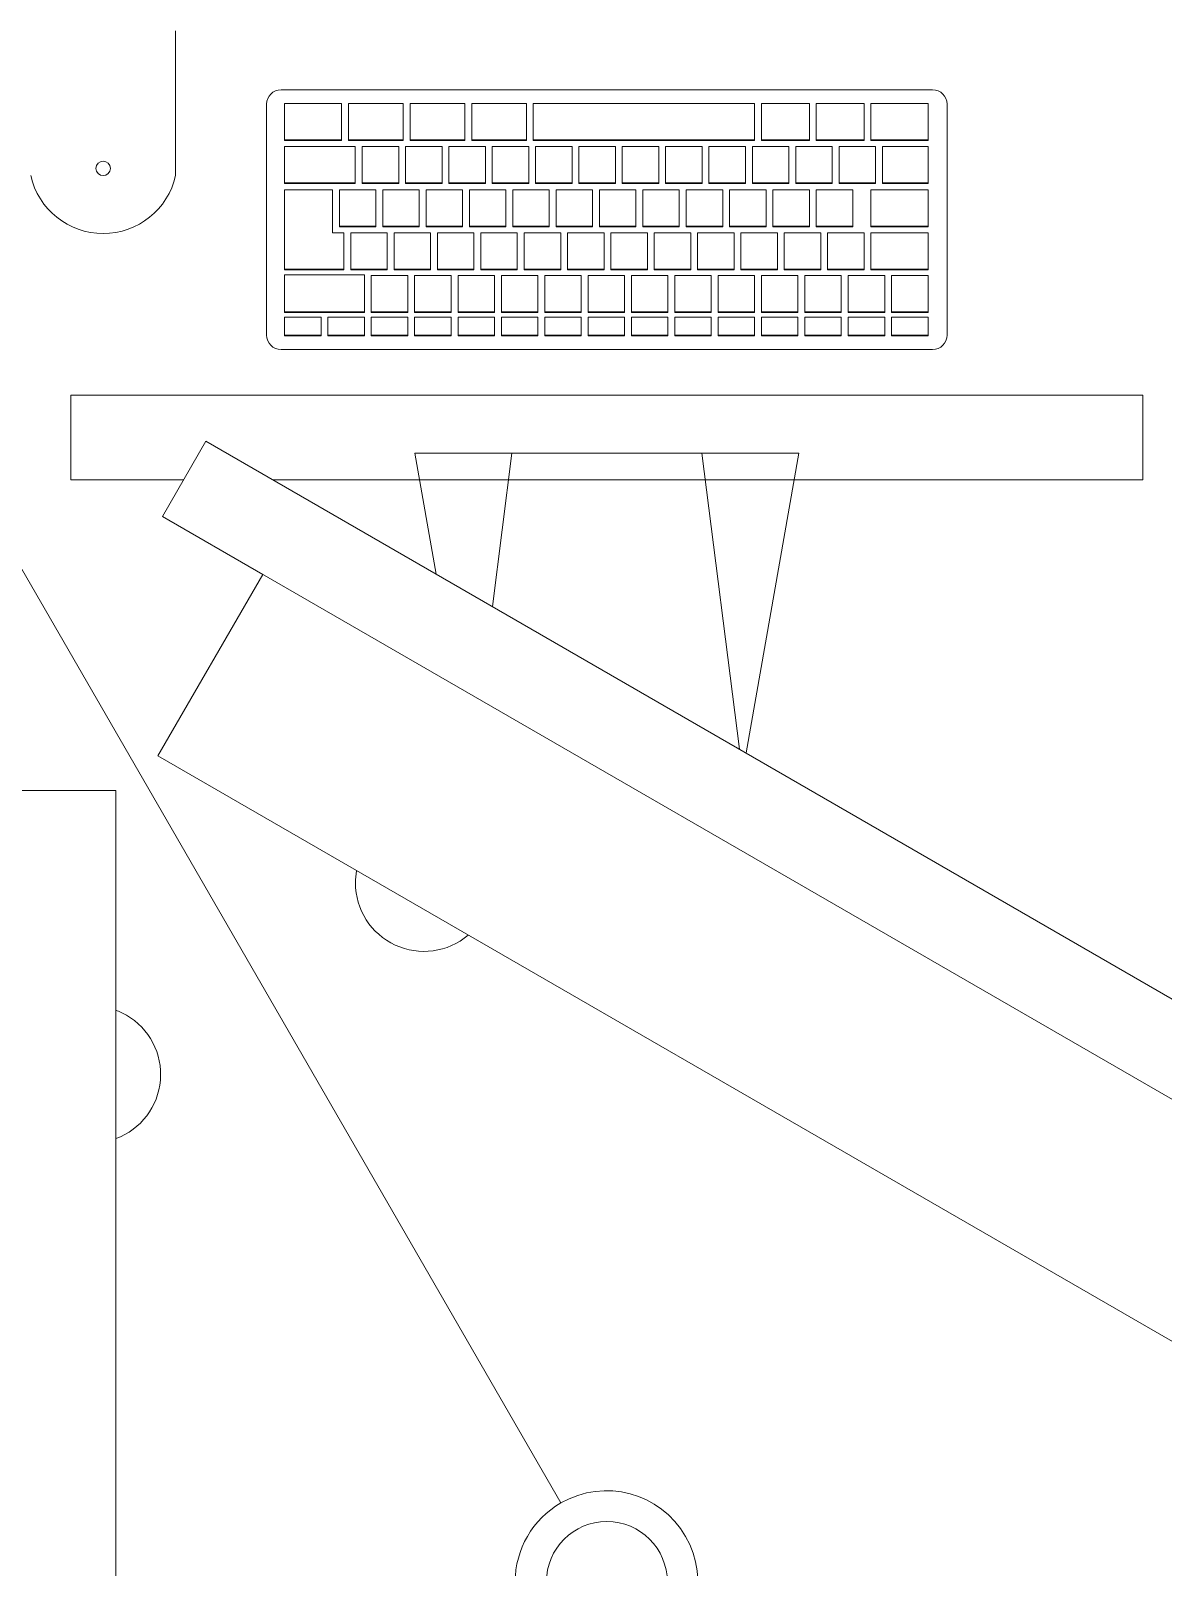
# Model space of a CAD drawing. Header units: millimetres. Extents: x 155920 to 295199, y -4084 to 97293.
# Drawn here: x 181956 to 182452, y 20728 to 21402 of the extents above; entities that cross this region are included whole.
import ezdxf

# ---------------------------------------------------------------- set-up
doc = ezdxf.new("R2010")
doc.units = ezdxf.units.MM
doc.header["$MEASUREMENT"] = 0
for name, color, linetype, lineweight in [('A-GENM', 8, 'CONTINUOUS', 9), ('E-ELEC-EQPM', 8, 'CONTINUOUS', 9), ('I-FURN', 8, 'CONTINUOUS', 9)]:
    doc.layers.add(name, color=color, linetype=linetype, lineweight=lineweight)

msp = doc.modelspace()

# ---------------------------------------------------------------- linework, layer by layer
at = {"layer": 'A-GENM'}
for p, q in [((182019.25, 21338.02), (182019.25, 21401.52)), ((182351.01, 21375.64), (182065.47, 21375.64)), ((182059.12, 21369.29), (182059.12, 21268.12)), ((182092.01, 21369.65), (182067.01, 21369.65)), ((182067.01, 21369.65), (182067.01, 21353.71)), ((182092.01, 21353.71), (182092.01, 21369.65)), ((182119.01, 21369.65), (182095.01, 21369.65)), ((182095.01, 21369.65), (182095.01, 21353.71)), ((182119.01, 21353.71), (182119.01, 21369.65)), ((182146.01, 21369.65), (182122.01, 21369.65)), ((182122.01, 21369.65), (182122.01, 21353.71)), ((182146.01, 21353.71), (182146.01, 21369.65)), ((182173.01, 21369.65), (182149.01, 21369.65)), ((182149.01, 21369.65), (182149.01, 21353.71)), ((182173.01, 21353.71), (182173.01, 21369.65)), ((182176.01, 21369.65), (182176.01, 21353.71)), ((182273.01, 21369.65), (182176.01, 21369.65)), ((182273.01, 21353.71), (182273.01, 21369.65)), ((182276.01, 21369.65), (182276.01, 21353.71)), ((182297.01, 21369.65), (182276.01, 21369.65)), ((182297.01, 21353.71), (182297.01, 21369.65)), ((182300.01, 21369.65), (182300.01, 21353.71)), ((182321.01, 21369.65), (182300.01, 21369.65)), ((182321.01, 21353.71), (182321.01, 21369.65)), ((182324.01, 21369.65), (182324.01, 21353.71)), ((182349.01, 21369.65), (182324.01, 21369.65)), ((182349.01, 21353.71), (182349.01, 21369.65)), ((182357.36, 21268.12), (182357.36, 21369.29)), ((182067.01, 21353.71), (182092.01, 21353.71)), ((182067.01, 21353.43), (182067.01, 21353.71)), ((182092.01, 21353.43), (182067.01, 21353.43)), ((182092.01, 21353.43), (182092.01, 21353.71)), ((182095.01, 21353.71), (182119.01, 21353.71)), ((182095.01, 21353.43), (182095.01, 21353.71)), ((182119.01, 21353.43), (182095.01, 21353.43)), ((182119.01, 21353.43), (182119.01, 21353.71)), ((182122.01, 21353.71), (182146.01, 21353.71)), ((182122.01, 21353.43), (182122.01, 21353.71)), ((182146.01, 21353.43), (182122.01, 21353.43)), ((182146.01, 21353.43), (182146.01, 21353.71)), ((182149.01, 21353.71), (182173.01, 21353.71)), ((182149.01, 21353.43), (182149.01, 21353.71)), ((182173.01, 21353.43), (182149.01, 21353.43)), ((182173.01, 21353.43), (182173.01, 21353.71)), ((182176.01, 21353.71), (182273.01, 21353.71)), ((182176.01, 21353.43), (182176.01, 21353.71)), ((182273.01, 21353.43), (182176.01, 21353.43)), ((182273.01, 21353.43), (182273.01, 21353.71)), ((182276.01, 21353.71), (182297.01, 21353.71)), ((182276.01, 21353.43), (182276.01, 21353.71)), ((182297.01, 21353.43), (182276.01, 21353.43)), ((182297.01, 21353.43), (182297.01, 21353.71)), ((182300.01, 21353.71), (182321.01, 21353.71)), ((182300.01, 21353.43), (182300.01, 21353.71)), ((182321.01, 21353.43), (182300.01, 21353.43)), ((182321.01, 21353.43), (182321.01, 21353.71)), ((182324.01, 21353.71), (182349.01, 21353.71)), ((182324.01, 21353.43), (182324.01, 21353.71)), ((182349.01, 21353.43), (182324.01, 21353.43)), ((182349.01, 21353.43), (182349.01, 21353.71)), ((182067.01, 21350.74), (182067.01, 21334.78)), ((182098.01, 21350.74), (182067.01, 21350.74)), ((182098.01, 21334.78), (182098.01, 21350.74)), ((182101.01, 21350.74), (182101.01, 21334.78)), ((182117.01, 21350.74), (182101.01, 21350.74)), ((182117.01, 21334.78), (182117.01, 21350.74)), ((182120.01, 21350.74), (182120.01, 21334.78)), ((182136.01, 21350.74), (182120.01, 21350.74)), ((182136.01, 21334.78), (182136.01, 21350.74)), ((182139.01, 21350.74), (182139.01, 21334.78)), ((182155.01, 21350.74), (182139.01, 21350.74)), ((182155.01, 21334.78), (182155.01, 21350.74)), ((182158.01, 21350.74), (182158.01, 21334.78)), ((182174.01, 21350.74), (182158.01, 21350.74)), ((182174.01, 21334.78), (182174.01, 21350.74)), ((182177.01, 21350.74), (182177.01, 21334.78)), ((182193.01, 21350.74), (182177.01, 21350.74)), ((182193.01, 21334.78), (182193.01, 21350.74)), ((182196.01, 21350.74), (182196.01, 21334.78)), ((182212.01, 21350.74), (182196.01, 21350.74)), ((182212.01, 21334.78), (182212.01, 21350.74)), ((182215.01, 21350.74), (182215.01, 21334.78)), ((182231.01, 21350.74), (182215.01, 21350.74)), ((182231.01, 21334.78), (182231.01, 21350.74)), ((182234.01, 21350.74), (182234.01, 21334.78)), ((182250.01, 21350.74), (182234.01, 21350.74)), ((182250.01, 21334.78), (182250.01, 21350.74)), ((182253.01, 21350.74), (182253.01, 21334.78)), ((182269.01, 21350.74), (182253.01, 21350.74)), ((182269.01, 21334.78), (182269.01, 21350.74)), ((182272.01, 21350.74), (182272.01, 21334.78)), ((182288.01, 21350.74), (182272.01, 21350.74)), ((182288.01, 21334.78), (182288.01, 21350.74)), ((182291.01, 21350.74), (182291.01, 21334.78)), ((182307.01, 21350.74), (182291.01, 21350.74)), ((182307.01, 21334.78), (182307.01, 21350.74)), ((182310.01, 21350.74), (182310.01, 21334.78)), ((182326.01, 21350.74), (182310.01, 21350.74)), ((182326.01, 21334.78), (182326.01, 21350.74)), ((182329.01, 21350.72), (182329.01, 21334.78)), ((182349.01, 21350.72), (182329.01, 21350.72)), ((182349.01, 21334.78), (182349.01, 21350.72)), ((182067.01, 21334.78), (182098.01, 21334.78)), ((182067.01, 21334.5), (182067.01, 21334.78)), ((182098.01, 21334.5), (182067.01, 21334.5)), ((182088.01, 21331.81), (182067.01, 21331.81)), ((182067.01, 21331.81), (182067.01, 21296.93)), ((182088.01, 21312.89), (182088.01, 21331.81)), ((182091.01, 21331.81), (182091.01, 21315.85)), ((182107.01, 21331.81), (182091.01, 21331.81)), ((182098.01, 21334.5), (182098.01, 21334.78)), ((182101.01, 21334.78), (182117.01, 21334.78)), ((182101.01, 21334.5), (182101.01, 21334.78)), ((182117.01, 21334.5), (182101.01, 21334.5)), ((182107.01, 21315.85), (182107.01, 21331.81)), ((182110.01, 21331.81), (182110.01, 21315.85)), ((182126.01, 21331.81), (182110.01, 21331.81)), ((182117.01, 21334.5), (182117.01, 21334.78)), ((182120.01, 21334.78), (182136.01, 21334.78)), ((182120.01, 21334.5), (182120.01, 21334.78)), ((182136.01, 21334.5), (182120.01, 21334.5)), ((182126.01, 21315.85), (182126.01, 21331.81)), ((182129.01, 21331.81), (182129.01, 21315.85)), ((182145.01, 21331.81), (182129.01, 21331.81)), ((182136.01, 21334.5), (182136.01, 21334.78)), ((182139.01, 21334.78), (182155.01, 21334.78)), ((182139.01, 21334.5), (182139.01, 21334.78)), ((182155.01, 21334.5), (182139.01, 21334.5)), ((182145.01, 21315.85), (182145.01, 21331.81)), ((182148.01, 21331.81), (182148.01, 21315.85)), ((182164.01, 21331.81), (182148.01, 21331.81)), ((182155.01, 21334.5), (182155.01, 21334.78)), ((182158.01, 21334.78), (182174.01, 21334.78)), ((182158.01, 21334.5), (182158.01, 21334.78)), ((182174.01, 21334.5), (182158.01, 21334.5)), ((182164.01, 21315.85), (182164.01, 21331.81)), ((182167.01, 21331.81), (182167.01, 21315.85)), ((182183.01, 21331.81), (182167.01, 21331.81)), ((182174.01, 21334.5), (182174.01, 21334.78)), ((182177.01, 21334.78), (182193.01, 21334.78)), ((182177.01, 21334.5), (182177.01, 21334.78)), ((182193.01, 21334.5), (182177.01, 21334.5)), ((182183.01, 21315.85), (182183.01, 21331.81)), ((182186.01, 21331.81), (182186.01, 21315.85)), ((182202.01, 21331.81), (182186.01, 21331.81)), ((182193.01, 21334.5), (182193.01, 21334.78)), ((182196.01, 21334.78), (182212.01, 21334.78)), ((182196.01, 21334.5), (182196.01, 21334.78)), ((182212.01, 21334.5), (182196.01, 21334.5)), ((182202.01, 21315.85), (182202.01, 21331.81)), ((182205.01, 21331.81), (182205.01, 21315.85)), ((182221.01, 21331.81), (182205.01, 21331.81)), ((182212.01, 21334.5), (182212.01, 21334.78)), ((182215.01, 21334.78), (182231.01, 21334.78)), ((182215.01, 21334.5), (182215.01, 21334.78)), ((182231.01, 21334.5), (182215.01, 21334.5)), ((182221.01, 21315.85), (182221.01, 21331.81)), ((182224.01, 21331.81), (182224.01, 21315.85)), ((182240.01, 21331.81), (182224.01, 21331.81)), ((182231.01, 21334.5), (182231.01, 21334.78)), ((182234.01, 21334.78), (182250.01, 21334.78)), ((182234.01, 21334.5), (182234.01, 21334.78)), ((182250.01, 21334.5), (182234.01, 21334.5)), ((182240.01, 21315.85), (182240.01, 21331.81)), ((182243.01, 21331.81), (182243.01, 21315.85)), ((182259.01, 21331.81), (182243.01, 21331.81)), ((182250.01, 21334.5), (182250.01, 21334.78)), ((182253.01, 21334.78), (182269.01, 21334.78)), ((182253.01, 21334.5), (182253.01, 21334.78)), ((182269.01, 21334.5), (182253.01, 21334.5)), ((182259.01, 21315.85), (182259.01, 21331.81)), ((182262.01, 21331.81), (182262.01, 21315.85)), ((182278.01, 21331.81), (182262.01, 21331.81)), ((182269.01, 21334.5), (182269.01, 21334.78)), ((182272.01, 21334.78), (182288.01, 21334.78)), ((182272.01, 21334.5), (182272.01, 21334.78)), ((182288.01, 21334.5), (182272.01, 21334.5)), ((182278.01, 21315.85), (182278.01, 21331.81)), ((182281.01, 21331.81), (182281.01, 21315.85)), ((182297.01, 21331.81), (182281.01, 21331.81)), ((182288.01, 21334.5), (182288.01, 21334.78)), ((182291.01, 21334.78), (182307.01, 21334.78)), ((182291.01, 21334.5), (182291.01, 21334.78)), ((182307.01, 21334.5), (182291.01, 21334.5)), ((182297.01, 21315.85), (182297.01, 21331.81)), ((182300.01, 21331.81), (182300.01, 21315.85)), ((182316.01, 21331.81), (182300.01, 21331.81)), ((182307.01, 21334.5), (182307.01, 21334.78)), ((182310.01, 21334.78), (182326.01, 21334.78)), ((182310.01, 21334.5), (182310.01, 21334.78)), ((182326.01, 21334.5), (182310.01, 21334.5)), ((182316.01, 21315.85), (182316.01, 21331.81)), ((182324.01, 21331.79), (182324.01, 21315.85)), ((182349.01, 21331.79), (182324.01, 21331.79)), ((182326.01, 21334.5), (182326.01, 21334.78)), ((182329.01, 21334.78), (182349.01, 21334.78)), ((182329.01, 21334.5), (182329.01, 21334.78)), ((182349.01, 21334.5), (182329.01, 21334.5)), ((182349.01, 21334.5), (182349.01, 21334.78)), ((182349.01, 21315.85), (182349.01, 21331.79)), ((182093.01, 21312.89), (182088.01, 21312.89)), ((182091.01, 21315.85), (182107.01, 21315.85)), ((182091.01, 21315.58), (182091.01, 21315.85)), ((182107.01, 21315.58), (182091.01, 21315.58)), ((182093.01, 21296.93), (182093.01, 21312.89)), ((182096.01, 21312.89), (182096.01, 21296.93)), ((182112.01, 21312.89), (182096.01, 21312.89)), ((182107.01, 21315.58), (182107.01, 21315.85)), ((182110.01, 21315.85), (182126.01, 21315.85)), ((182110.01, 21315.58), (182110.01, 21315.85)), ((182126.01, 21315.58), (182110.01, 21315.58)), ((182112.01, 21296.93), (182112.01, 21312.89)), ((182115.01, 21312.89), (182115.01, 21296.93)), ((182131.01, 21312.89), (182115.01, 21312.89)), ((182126.01, 21315.58), (182126.01, 21315.85)), ((182129.01, 21315.85), (182145.01, 21315.85)), ((182129.01, 21315.58), (182129.01, 21315.85)), ((182145.01, 21315.58), (182129.01, 21315.58)), ((182131.01, 21296.93), (182131.01, 21312.89)), ((182134.01, 21312.89), (182134.01, 21296.93)), ((182150.01, 21312.89), (182134.01, 21312.89)), ((182145.01, 21315.58), (182145.01, 21315.85)), ((182148.01, 21315.85), (182164.01, 21315.85)), ((182148.01, 21315.58), (182148.01, 21315.85)), ((182164.01, 21315.58), (182148.01, 21315.58)), ((182150.01, 21296.93), (182150.01, 21312.89)), ((182153.01, 21312.89), (182153.01, 21296.93)), ((182169.01, 21312.89), (182153.01, 21312.89)), ((182164.01, 21315.58), (182164.01, 21315.85)), ((182167.01, 21315.85), (182183.01, 21315.85)), ((182167.01, 21315.58), (182167.01, 21315.85)), ((182183.01, 21315.58), (182167.01, 21315.58)), ((182169.01, 21296.93), (182169.01, 21312.89)), ((182172.01, 21312.89), (182172.01, 21296.93)), ((182188.01, 21312.89), (182172.01, 21312.89)), ((182183.01, 21315.58), (182183.01, 21315.85)), ((182186.01, 21315.85), (182202.01, 21315.85)), ((182186.01, 21315.58), (182186.01, 21315.85)), ((182202.01, 21315.58), (182186.01, 21315.58)), ((182188.01, 21296.93), (182188.01, 21312.89)), ((182191.01, 21312.89), (182191.01, 21296.93)), ((182207.01, 21312.89), (182191.01, 21312.89)), ((182202.01, 21315.58), (182202.01, 21315.85)), ((182205.01, 21315.85), (182221.01, 21315.85)), ((182205.01, 21315.58), (182205.01, 21315.85)), ((182221.01, 21315.58), (182205.01, 21315.58)), ((182207.01, 21296.93), (182207.01, 21312.89)), ((182210.01, 21312.89), (182210.01, 21296.93)), ((182226.01, 21312.89), (182210.01, 21312.89)), ((182221.01, 21315.58), (182221.01, 21315.85)), ((182224.01, 21315.85), (182240.01, 21315.85)), ((182224.01, 21315.58), (182224.01, 21315.85)), ((182240.01, 21315.58), (182224.01, 21315.58)), ((182226.01, 21296.93), (182226.01, 21312.89)), ((182229.01, 21312.89), (182229.01, 21296.93)), ((182245.01, 21312.89), (182229.01, 21312.89)), ((182240.01, 21315.58), (182240.01, 21315.85)), ((182243.01, 21315.85), (182259.01, 21315.85)), ((182243.01, 21315.58), (182243.01, 21315.85)), ((182259.01, 21315.58), (182243.01, 21315.58)), ((182245.01, 21296.93), (182245.01, 21312.89)), ((182248.01, 21312.89), (182248.01, 21296.93)), ((182264.01, 21312.89), (182248.01, 21312.89)), ((182259.01, 21315.58), (182259.01, 21315.85)), ((182262.01, 21315.85), (182278.01, 21315.85)), ((182262.01, 21315.58), (182262.01, 21315.85)), ((182278.01, 21315.58), (182262.01, 21315.58)), ((182264.01, 21296.93), (182264.01, 21312.89)), ((182267.01, 21312.89), (182267.01, 21296.93)), ((182283.01, 21312.89), (182267.01, 21312.89)), ((182278.01, 21315.58), (182278.01, 21315.85)), ((182281.01, 21315.85), (182297.01, 21315.85)), ((182281.01, 21315.58), (182281.01, 21315.85)), ((182297.01, 21315.58), (182281.01, 21315.58)), ((182283.01, 21296.93), (182283.01, 21312.89)), ((182286.01, 21312.89), (182286.01, 21296.93)), ((182302.01, 21312.89), (182286.01, 21312.89)), ((182297.01, 21315.58), (182297.01, 21315.85)), ((182300.01, 21315.85), (182316.01, 21315.85)), ((182300.01, 21315.58), (182300.01, 21315.85)), ((182316.01, 21315.58), (182300.01, 21315.58)), ((182302.01, 21296.93), (182302.01, 21312.89)), ((182305.01, 21312.89), (182305.01, 21296.93)), ((182321.01, 21312.89), (182305.01, 21312.89)), ((182316.01, 21315.58), (182316.01, 21315.85)), ((182321.01, 21296.93), (182321.01, 21312.89)), ((182324.01, 21315.85), (182349.01, 21315.85)), ((182324.01, 21315.58), (182324.01, 21315.85)), ((182349.01, 21315.58), (182324.01, 21315.58)), ((182324.01, 21312.86), (182324.01, 21296.93)), ((182349.01, 21312.86), (182324.01, 21312.86)), ((182349.01, 21315.58), (182349.01, 21315.85)), ((182349.01, 21296.93), (182349.01, 21312.86)), ((182067.01, 21296.93), (182093.01, 21296.93)), ((182067.01, 21296.65), (182067.01, 21296.93)), ((182093.01, 21296.65), (182067.01, 21296.65)), ((182102.01, 21294.51), (182067.01, 21294.51)), ((182067.01, 21294.51), (182067.01, 21278.27)), ((182093.01, 21296.65), (182093.01, 21296.93)), ((182096.01, 21296.93), (182112.01, 21296.93)), ((182096.01, 21296.65), (182096.01, 21296.93)), ((182112.01, 21296.65), (182096.01, 21296.65)), ((182102.01, 21278.27), (182102.01, 21294.51)), ((182105.01, 21294.24), (182105.01, 21278.27)), ((182121.01, 21294.24), (182105.01, 21294.24)), ((182112.01, 21296.65), (182112.01, 21296.93)), ((182115.01, 21296.93), (182131.01, 21296.93)), ((182115.01, 21296.65), (182115.01, 21296.93)), ((182131.01, 21296.65), (182115.01, 21296.65)), ((182121.01, 21278.27), (182121.01, 21294.24)), ((182124.01, 21294.24), (182124.01, 21278.27)), ((182140.01, 21294.24), (182124.01, 21294.24)), ((182131.01, 21296.65), (182131.01, 21296.93)), ((182134.01, 21296.93), (182150.01, 21296.93)), ((182134.01, 21296.65), (182134.01, 21296.93)), ((182150.01, 21296.65), (182134.01, 21296.65)), ((182140.01, 21278.27), (182140.01, 21294.24)), ((182143.01, 21294.24), (182143.01, 21278.27)), ((182159.01, 21294.24), (182143.01, 21294.24)), ((182150.01, 21296.65), (182150.01, 21296.93)), ((182153.01, 21296.93), (182169.01, 21296.93)), ((182153.01, 21296.65), (182153.01, 21296.93)), ((182169.01, 21296.65), (182153.01, 21296.65)), ((182159.01, 21278.27), (182159.01, 21294.24)), ((182162.01, 21294.24), (182162.01, 21278.27)), ((182178.01, 21294.24), (182162.01, 21294.24)), ((182169.01, 21296.65), (182169.01, 21296.93)), ((182172.01, 21296.93), (182188.01, 21296.93)), ((182172.01, 21296.65), (182172.01, 21296.93)), ((182188.01, 21296.65), (182172.01, 21296.65)), ((182178.01, 21278.27), (182178.01, 21294.24)), ((182181.01, 21294.24), (182181.01, 21278.27)), ((182197.01, 21294.24), (182181.01, 21294.24)), ((182188.01, 21296.65), (182188.01, 21296.93)), ((182191.01, 21296.93), (182207.01, 21296.93)), ((182191.01, 21296.65), (182191.01, 21296.93)), ((182207.01, 21296.65), (182191.01, 21296.65)), ((182197.01, 21278.27), (182197.01, 21294.24)), ((182200.01, 21294.24), (182200.01, 21278.27)), ((182216.01, 21294.24), (182200.01, 21294.24)), ((182207.01, 21296.65), (182207.01, 21296.93)), ((182210.01, 21296.93), (182226.01, 21296.93)), ((182210.01, 21296.65), (182210.01, 21296.93)), ((182226.01, 21296.65), (182210.01, 21296.65)), ((182216.01, 21278.27), (182216.01, 21294.24)), ((182219.01, 21294.24), (182219.01, 21278.27)), ((182235.01, 21294.24), (182219.01, 21294.24)), ((182226.01, 21296.65), (182226.01, 21296.93)), ((182229.01, 21296.93), (182245.01, 21296.93)), ((182229.01, 21296.65), (182229.01, 21296.93)), ((182245.01, 21296.65), (182229.01, 21296.65)), ((182235.01, 21278.27), (182235.01, 21294.24)), ((182238.01, 21294.24), (182238.01, 21278.27)), ((182254.01, 21294.24), (182238.01, 21294.24)), ((182245.01, 21296.65), (182245.01, 21296.93)), ((182248.01, 21296.93), (182264.01, 21296.93)), ((182248.01, 21296.65), (182248.01, 21296.93)), ((182264.01, 21296.65), (182248.01, 21296.65)), ((182254.01, 21278.27), (182254.01, 21294.24)), ((182257.01, 21294.24), (182257.01, 21278.27)), ((182273.01, 21294.24), (182257.01, 21294.24)), ((182264.01, 21296.65), (182264.01, 21296.93)), ((182267.01, 21296.93), (182283.01, 21296.93)), ((182267.01, 21296.65), (182267.01, 21296.93)), ((182283.01, 21296.65), (182267.01, 21296.65)), ((182273.01, 21278.27), (182273.01, 21294.24)), ((182276.01, 21294.24), (182276.01, 21278.27)), ((182292.01, 21294.24), (182276.01, 21294.24)), ((182283.01, 21296.65), (182283.01, 21296.93)), ((182286.01, 21296.93), (182302.01, 21296.93)), ((182286.01, 21296.65), (182286.01, 21296.93)), ((182302.01, 21296.65), (182286.01, 21296.65)), ((182292.01, 21278.27), (182292.01, 21294.24)), ((182295.01, 21294.24), (182295.01, 21278.27)), ((182311.01, 21294.24), (182295.01, 21294.24)), ((182302.01, 21296.65), (182302.01, 21296.93)), ((182305.01, 21296.93), (182321.01, 21296.93)), ((182305.01, 21296.65), (182305.01, 21296.93)), ((182321.01, 21296.65), (182305.01, 21296.65)), ((182311.01, 21278.27), (182311.01, 21294.24)), ((182314.01, 21294.24), (182314.01, 21278.27)), ((182330.01, 21294.24), (182314.01, 21294.24)), ((182321.01, 21296.65), (182321.01, 21296.93)), ((182324.01, 21296.93), (182349.01, 21296.93)), ((182324.01, 21296.65), (182324.01, 21296.93)), ((182349.01, 21296.65), (182324.01, 21296.65)), ((182330.01, 21278.27), (182330.01, 21294.24)), ((182333.01, 21294.24), (182333.01, 21278.27)), ((182349.01, 21294.24), (182333.01, 21294.24)), ((182349.01, 21296.65), (182349.01, 21296.93)), ((182349.01, 21278.27), (182349.01, 21294.24)), ((182067.01, 21278.27), (182102.01, 21278.27)), ((182067.01, 21278), (182067.01, 21278.27)), ((182102.01, 21278), (182067.01, 21278)), ((182102.01, 21278), (182102.01, 21278.27)), ((182105.01, 21278.27), (182121.01, 21278.27)), ((182105.01, 21278), (182105.01, 21278.27)), ((182121.01, 21278), (182105.01, 21278)), ((182121.01, 21278), (182121.01, 21278.27)), ((182124.01, 21278.27), (182140.01, 21278.27)), ((182124.01, 21278), (182124.01, 21278.27)), ((182140.01, 21278), (182124.01, 21278)), ((182140.01, 21278), (182140.01, 21278.27)), ((182143.01, 21278.27), (182159.01, 21278.27)), ((182143.01, 21278), (182143.01, 21278.27)), ((182159.01, 21278), (182143.01, 21278)), ((182159.01, 21278), (182159.01, 21278.27)), ((182162.01, 21278.27), (182178.01, 21278.27)), ((182162.01, 21278), (182162.01, 21278.27)), ((182178.01, 21278), (182162.01, 21278)), ((182178.01, 21278), (182178.01, 21278.27)), ((182181.01, 21278.27), (182197.01, 21278.27)), ((182181.01, 21278), (182181.01, 21278.27)), ((182197.01, 21278), (182181.01, 21278)), ((182197.01, 21278), (182197.01, 21278.27)), ((182200.01, 21278.27), (182216.01, 21278.27)), ((182200.01, 21278), (182200.01, 21278.27)), ((182216.01, 21278), (182200.01, 21278)), ((182216.01, 21278), (182216.01, 21278.27)), ((182219.01, 21278.27), (182235.01, 21278.27)), ((182219.01, 21278), (182219.01, 21278.27)), ((182235.01, 21278), (182219.01, 21278)), ((182235.01, 21278), (182235.01, 21278.27)), ((182238.01, 21278.27), (182254.01, 21278.27)), ((182238.01, 21278), (182238.01, 21278.27)), ((182254.01, 21278), (182238.01, 21278)), ((182254.01, 21278), (182254.01, 21278.27)), ((182257.01, 21278.27), (182273.01, 21278.27)), ((182257.01, 21278), (182257.01, 21278.27)), ((182273.01, 21278), (182257.01, 21278)), ((182273.01, 21278), (182273.01, 21278.27)), ((182276.01, 21278.27), (182292.01, 21278.27)), ((182276.01, 21278), (182276.01, 21278.27)), ((182292.01, 21278), (182276.01, 21278)), ((182292.01, 21278), (182292.01, 21278.27)), ((182295.01, 21278.27), (182311.01, 21278.27)), ((182295.01, 21278), (182295.01, 21278.27)), ((182311.01, 21278), (182295.01, 21278)), ((182311.01, 21278), (182311.01, 21278.27)), ((182314.01, 21278.27), (182330.01, 21278.27)), ((182314.01, 21278), (182314.01, 21278.27)), ((182330.01, 21278), (182314.01, 21278)), ((182330.01, 21278), (182330.01, 21278.27)), ((182333.01, 21278.27), (182349.01, 21278.27)), ((182333.01, 21278), (182333.01, 21278.27)), ((182349.01, 21278), (182333.01, 21278)), ((182349.01, 21278), (182349.01, 21278.27)), ((182067.01, 21276.02), (182067.01, 21268.04)), ((182083.01, 21276.02), (182067.01, 21276.02)), ((182083.01, 21268.04), (182083.01, 21276.02)), ((182086.01, 21276.02), (182086.01, 21268.04)), ((182102.01, 21276.02), (182086.01, 21276.02)), ((182102.01, 21268.04), (182102.01, 21276.02)), ((182105.01, 21276.02), (182105.01, 21268.04)), ((182121.01, 21276.02), (182105.01, 21276.02)), ((182121.01, 21268.04), (182121.01, 21276.02)), ((182124.01, 21276.02), (182124.01, 21268.04)), ((182140.01, 21276.02), (182124.01, 21276.02)), ((182140.01, 21268.04), (182140.01, 21276.02)), ((182143.01, 21276.02), (182143.01, 21268.04)), ((182159.01, 21276.02), (182143.01, 21276.02)), ((182159.01, 21268.04), (182159.01, 21276.02)), ((182162.01, 21276.02), (182162.01, 21268.04)), ((182178.01, 21276.02), (182162.01, 21276.02)), ((182178.01, 21268.04), (182178.01, 21276.02)), ((182181.01, 21276.02), (182181.01, 21268.04)), ((182197.01, 21276.02), (182181.01, 21276.02)), ((182197.01, 21268.04), (182197.01, 21276.02)), ((182200.01, 21276.02), (182200.01, 21268.04)), ((182216.01, 21276.02), (182200.01, 21276.02)), ((182216.01, 21268.04), (182216.01, 21276.02)), ((182219.01, 21276.02), (182219.01, 21268.04)), ((182235.01, 21276.02), (182219.01, 21276.02)), ((182235.01, 21268.04), (182235.01, 21276.02)), ((182238.01, 21276.02), (182238.01, 21268.04)), ((182254.01, 21276.02), (182238.01, 21276.02)), ((182254.01, 21268.04), (182254.01, 21276.02)), ((182257.01, 21276.02), (182257.01, 21268.04)), ((182273.01, 21276.02), (182257.01, 21276.02)), ((182273.01, 21268.04), (182273.01, 21276.02)), ((182276.01, 21276.02), (182276.01, 21268.04)), ((182292.01, 21276.02), (182276.01, 21276.02)), ((182292.01, 21268.04), (182292.01, 21276.02)), ((182295.01, 21276.02), (182295.01, 21268.04)), ((182311.01, 21276.02), (182295.01, 21276.02)), ((182311.01, 21268.04), (182311.01, 21276.02)), ((182314.01, 21276.02), (182314.01, 21268.04)), ((182330.01, 21276.02), (182314.01, 21276.02)), ((182330.01, 21268.04), (182330.01, 21276.02)), ((182333.01, 21276.02), (182333.01, 21268.04)), ((182349.01, 21276.02), (182333.01, 21276.02)), ((182349.01, 21268.04), (182349.01, 21276.02)), ((182067.01, 21268.04), (182083.01, 21268.04)), ((182067.01, 21267.76), (182067.01, 21268.04)), ((182083.01, 21267.76), (182067.01, 21267.76)), ((182083.01, 21267.76), (182083.01, 21268.04)), ((182086.01, 21268.04), (182102.01, 21268.04)), ((182086.01, 21267.76), (182086.01, 21268.04)), ((182102.01, 21267.76), (182086.01, 21267.76)), ((182102.01, 21267.76), (182102.01, 21268.04)), ((182105.01, 21268.04), (182121.01, 21268.04)), ((182105.01, 21267.76), (182105.01, 21268.04)), ((182121.01, 21267.76), (182105.01, 21267.76)), ((182121.01, 21267.76), (182121.01, 21268.04)), ((182124.01, 21268.04), (182140.01, 21268.04)), ((182124.01, 21267.76), (182124.01, 21268.04)), ((182140.01, 21267.76), (182124.01, 21267.76)), ((182140.01, 21267.76), (182140.01, 21268.04)), ((182143.01, 21268.04), (182159.01, 21268.04)), ((182143.01, 21267.76), (182143.01, 21268.04)), ((182159.01, 21267.76), (182143.01, 21267.76)), ((182159.01, 21267.76), (182159.01, 21268.04)), ((182162.01, 21268.04), (182178.01, 21268.04)), ((182162.01, 21267.76), (182162.01, 21268.04)), ((182178.01, 21267.76), (182162.01, 21267.76)), ((182178.01, 21267.76), (182178.01, 21268.04)), ((182181.01, 21268.04), (182197.01, 21268.04)), ((182181.01, 21267.76), (182181.01, 21268.04)), ((182197.01, 21267.76), (182181.01, 21267.76)), ((182197.01, 21267.76), (182197.01, 21268.04)), ((182200.01, 21268.04), (182216.01, 21268.04)), ((182200.01, 21267.76), (182200.01, 21268.04)), ((182216.01, 21267.76), (182200.01, 21267.76)), ((182216.01, 21267.76), (182216.01, 21268.04)), ((182219.01, 21268.04), (182235.01, 21268.04)), ((182219.01, 21267.76), (182219.01, 21268.04)), ((182235.01, 21267.76), (182219.01, 21267.76)), ((182235.01, 21267.76), (182235.01, 21268.04)), ((182238.01, 21268.04), (182254.01, 21268.04)), ((182238.01, 21267.76), (182238.01, 21268.04)), ((182254.01, 21267.76), (182238.01, 21267.76)), ((182254.01, 21267.76), (182254.01, 21268.04)), ((182257.01, 21268.04), (182273.01, 21268.04)), ((182257.01, 21267.76), (182257.01, 21268.04)), ((182273.01, 21267.76), (182257.01, 21267.76)), ((182273.01, 21267.76), (182273.01, 21268.04)), ((182276.01, 21268.04), (182292.01, 21268.04)), ((182276.01, 21267.76), (182276.01, 21268.04)), ((182292.01, 21267.76), (182276.01, 21267.76)), ((182292.01, 21267.76), (182292.01, 21268.04)), ((182295.01, 21268.04), (182311.01, 21268.04)), ((182295.01, 21267.76), (182295.01, 21268.04)), ((182311.01, 21267.76), (182295.01, 21267.76)), ((182311.01, 21267.76), (182311.01, 21268.04)), ((182314.01, 21268.04), (182330.01, 21268.04)), ((182314.01, 21267.76), (182314.01, 21268.04)), ((182330.01, 21267.76), (182314.01, 21267.76)), ((182330.01, 21267.76), (182330.01, 21268.04)), ((182333.01, 21268.04), (182349.01, 21268.04)), ((182333.01, 21267.76), (182333.01, 21268.04)), ((182349.01, 21267.76), (182333.01, 21267.76)), ((182349.01, 21267.76), (182349.01, 21268.04)), ((182065.47, 21261.77), (182351.01, 21261.77))]:
    msp.add_line(p, q, dxfattribs=at)
for centre, radius, start, end in [((182065.47, 21369.29), 6.35, 90, 180), ((182351.01, 21369.29), 6.35, 0, 90), ((181987.5, 21341.17), 3.16, 0, 180), ((181987.5, 21345.16), 32.54, 192.68038, 347.31962), ((181987.5, 21341.17), 3.16, 180, 0), ((182065.47, 21268.12), 6.35, 180, 270), ((182351.01, 21268.12), 6.35, 270, 0)]:
    msp.add_arc(centre, radius, start, end, dxfattribs=at)
at = {"layer": 'E-ELEC-EQPM'}
for p, q in [((182013.46, 21188.63), (182032.51, 21221.62)), ((182013.46, 21188.63), (182032.51, 21221.62)), ((182032.51, 21221.62), (182725.33, 20821.62)), ((182032.51, 21221.62), (182725.33, 20821.62)), ((182057.45, 21163.23), (182013.46, 21188.63)), ((182706.28, 20788.63), (182013.46, 21188.63)), ((182011.5, 21083.64), (182057.45, 21163.23)), ((182011.5, 21083.64), (182057.45, 21163.23)), ((182616.34, 20734.44), (182011.5, 21083.64)), ((182616.34, 20734.44), (182011.5, 21083.64)), ((181901.11, 21068.49), (181993.01, 21068.49)), ((181901.11, 21068.49), (181993.01, 21068.49)), ((181993.01, 21068.49), (181993.01, 20370.09)), ((181993.01, 21068.49), (181993.01, 20370.09))]:
    msp.add_line(p, q, dxfattribs=at)
at = {"layer": 'I-FURN'}
for p, q in [((182188.07, 20756.18), (181633.05, 21717.45)), ((181633.05, 21717.45), (182188.07, 20756.18)), ((181973.29, 21204.69), (181973.29, 21241.77)), ((182443.19, 21241.77), (181973.29, 21241.77)), ((182443.19, 21204.69), (182443.19, 21241.77)), ((182124.09, 21216.37), (182292.4, 21216.37)), ((182133.45, 21163.34), (182124.09, 21216.37)), ((182166.67, 21216.37), (182158.07, 21149.13)), ((182249.81, 21216.37), (182266.41, 21086.58)), ((182292.4, 21216.37), (182269.23, 21084.95)), ((181973.29, 21204.69), (182022.73, 21204.69)), ((182061.84, 21204.69), (182443.19, 21204.69))]:
    msp.add_line(p, q, dxfattribs=at)
for centre, radius, start, end in [((182128.07, 21027.96), 30, 169.77024, 180), ((182128.07, 21027.96), 30, 180, 310.22976), ((181982.69, 20944.03), 30, 60.00282, 69.69206), ((181982.69, 20944.03), 30, 290.30789, 60.00282), ((182208.07, 20721.54), 40, 300.00141, 120.00141), ((182208.07, 20721.54), 40, 120.00141, 300.00141), ((182208.24, 20721.53), 26.51, 0, 180)]:
    msp.add_arc(centre, radius, start, end, dxfattribs=at)

doc.saveas('drawing.dxf')
